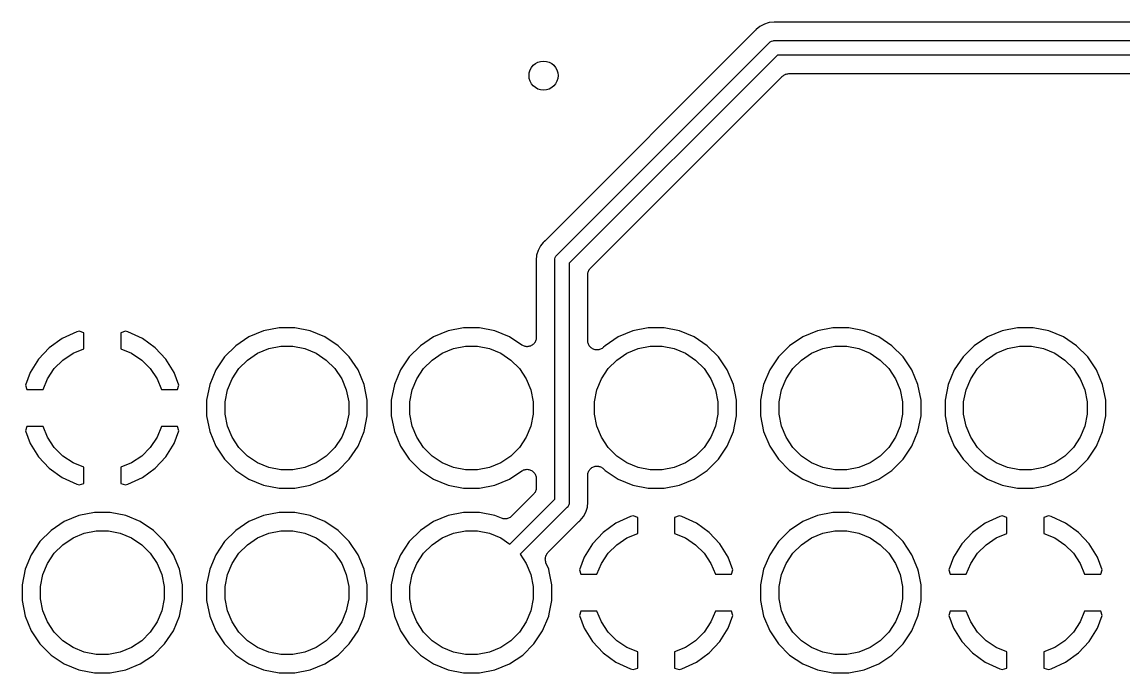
# Model space of a CAD drawing. Extents: x 49 to 143, y -149 to -38.
# Drawn here: x 70.93 to 86.09, y -69.18 to -60.22 of the extents above; entities that cross this region are included whole.
import ezdxf

# ---------------------------------------------------------------- set-up
doc = ezdxf.new("R2010")
doc.units = 0
doc.layers.add('BLACK', color=7, linetype='CONTINUOUS')

msp = doc.modelspace()

# ---------------------------------------------------------------- linework, layer by layer
at = {"layer": 'BLACK', "linetype": 'CONTINUOUS'}
for p, q in [((81.0285, -60.3275), (81.0213, -60.3362)), ((81.0824, -60.2832), (81.0285, -60.3275)), ((81.1439, -60.2504), (81.0824, -60.2832)), ((81.1951, -60.2348), (81.1439, -60.2504)), ((81.2106, -60.2301), (81.1951, -60.2348)), ((81.1951, -60.2348), (81.1951, -60.2348)), ((81.28, -60.2233), (81.2106, -60.2301)), ((81.2912, -60.2244), (81.28, -60.2233)), ((81.2965, -60.2244), (81.2912, -60.2244)), ((81.3019, -60.225), (81.2965, -60.2244)), ((81.3036, -60.225), (81.3019, -60.225)), ((93.1458, -60.225), (81.3036, -60.225)), ((81.013, -60.3454), (78.1254, -63.233)), ((81.0164, -60.3413), (81.013, -60.3454)), ((81.0202, -60.3375), (81.0164, -60.3413)), ((81.0213, -60.3362), (81.0202, -60.3375)), ((81.2323, -60.4911), (81.2415, -60.4862)), ((81.2415, -60.4862), (81.2604, -60.4804)), ((81.2604, -60.4804), (81.2622, -60.4803)), ((81.2622, -60.4803), (81.2751, -60.479)), ((81.2751, -60.479), (81.28, -60.4785)), ((81.2751, -60.479), (81.2751, -60.479)), ((81.28, -60.4785), (81.2849, -60.479)), ((81.2849, -60.479), (93.3036, -60.479)), ((78.2918, -63.4258), (81.2058, -60.5118)), ((81.2058, -60.5118), (81.2089, -60.5079)), ((81.2089, -60.5079), (81.2242, -60.4955)), ((81.2242, -60.4955), (81.2323, -60.4911)), ((81.3214, -60.679), (78.459, -63.5414)), ((93.3401, -60.679), (81.3214, -60.679)), ((81.4321, -60.9421), (81.4434, -60.9388)), ((81.4434, -60.9388), (81.4546, -60.9354)), ((81.4546, -60.9354), (81.4552, -60.9354)), ((81.4552, -60.9354), (81.4559, -60.9352)), ((81.4559, -60.9352), (81.4676, -60.9341)), ((81.4676, -60.9341), (81.4792, -60.933)), ((81.4792, -60.933), (93.3214, -60.933)), ((78.7502, -63.6094), (81.3894, -60.9702)), ((81.3894, -60.9702), (81.3897, -60.9699)), ((81.3897, -60.9699), (81.3897, -60.9699)), ((81.3897, -60.9699), (81.3898, -60.9699)), ((81.3898, -60.9699), (81.3907, -60.969)), ((81.3907, -60.969), (81.3999, -60.9616)), ((81.3999, -60.9616), (81.409, -60.9542)), ((81.409, -60.9542), (81.4095, -60.9539)), ((81.4095, -60.9539), (81.4101, -60.9535)), ((81.4101, -60.9535), (81.4205, -60.9481)), ((81.4205, -60.9481), (81.4308, -60.9426)), ((81.4308, -60.9426), (81.4315, -60.9424)), ((81.4315, -60.9424), (81.4321, -60.9421)), ((78.0304, -63.3639), (78.0101, -63.4306)), ((78.0632, -63.3024), (78.0304, -63.3639)), ((78.1003, -63.2572), (78.0632, -63.3024)), ((78.1075, -63.2485), (78.1003, -63.2572)), ((78.1003, -63.2572), (78.1003, -63.2572)), ((78.1162, -63.2413), (78.1075, -63.2485)), ((78.1199, -63.2376), (78.1162, -63.2413)), ((78.1241, -63.2342), (78.1199, -63.2376)), ((78.1254, -63.233), (78.1241, -63.2342)), ((78.0101, -63.4306), (78.0033, -63.5)), ((78.0033, -63.5), (78.0044, -63.5112)), ((78.0044, -63.5112), (78.0046, -63.513)), ((78.0046, -63.513), (78.0045, -63.5183)), ((78.0045, -63.5183), (78.005, -63.5236)), ((78.2585, -63.5), (78.2604, -63.4804)), ((78.259, -63.5049), (78.2585, -63.5)), ((78.259, -66.786), (78.259, -63.5049)), ((78.2604, -63.4804), (78.2662, -63.4615)), ((78.2662, -63.4615), (78.2755, -63.4442)), ((78.2755, -63.4442), (78.2848, -63.4328)), ((78.2848, -63.4328), (78.2879, -63.4289)), ((78.2879, -63.4289), (78.2918, -63.4258)), ((78.005, -63.5236), (78.005, -64.5617)), ((78.459, -63.5414), (78.459, -66.8225)), ((78.7158, -63.6728), (78.7193, -63.6616)), ((78.7193, -63.6616), (78.7228, -63.6504)), ((78.7228, -63.6504), (78.7231, -63.6498)), ((78.7231, -63.6498), (78.7233, -63.6492)), ((78.7233, -63.6492), (78.7289, -63.6389)), ((78.7289, -63.6389), (78.7345, -63.6286)), ((78.7345, -63.6286), (78.7349, -63.6281)), ((78.7349, -63.6281), (78.7352, -63.6275)), ((78.7352, -63.6275), (78.7427, -63.6185)), ((78.7427, -63.6185), (78.7502, -63.6094)), ((78.713, -63.6975), (78.7143, -63.6858)), ((78.713, -63.6988), (78.713, -63.6975)), ((78.713, -63.6992), (78.713, -63.6988)), ((78.713, -63.6988), (78.713, -63.6988)), ((78.713, -63.6988), (78.713, -63.6988)), ((78.713, -64.6055), (78.713, -63.6992)), ((78.7143, -63.6858), (78.7155, -63.6741)), ((78.7155, -63.6741), (78.7157, -63.6735)), ((78.7157, -63.6735), (78.7158, -63.6728)), ((74.4657, -64.428), (74.2524, -64.4704)), ((74.6831, -64.428), (74.4657, -64.428)), ((74.8964, -64.4704), (74.6831, -64.428)), ((77.0057, -64.428), (76.7924, -64.4704)), ((77.2231, -64.428), (77.0057, -64.428)), ((77.4364, -64.4704), (77.2231, -64.428)), ((79.5457, -64.428), (79.3324, -64.4704)), ((79.7631, -64.428), (79.5457, -64.428)), ((79.9764, -64.4704), (79.7631, -64.428)), ((82.0857, -64.428), (81.8724, -64.4704)), ((82.3031, -64.428), (82.0857, -64.428)), ((82.5164, -64.4704), (82.3031, -64.428)), ((84.6257, -64.428), (84.4124, -64.4704)), ((84.8431, -64.428), (84.6257, -64.428)), ((85.0564, -64.4704), (84.8431, -64.428)), ((71.4814, -64.5772), (71.3058, -64.7034)), ((71.682, -64.486), (71.4814, -64.5772)), ((71.7164, -64.4755), (71.682, -64.486)), ((71.7804, -64.496), (71.7164, -64.4755)), ((71.7804, -64.7172), (71.7804, -64.496)), ((72.3524, -64.4755), (72.2884, -64.496)), ((72.2884, -64.496), (72.2884, -64.7172)), ((72.3868, -64.486), (72.3524, -64.4755)), ((72.5874, -64.5772), (72.3868, -64.486)), ((72.7631, -64.7034), (72.5874, -64.5772)), ((74.0515, -64.5536), (73.8706, -64.6745)), ((74.2524, -64.4704), (74.0515, -64.5536)), ((75.0973, -64.5536), (74.8964, -64.4704)), ((75.2782, -64.6745), (75.0973, -64.5536)), ((76.5915, -64.5536), (76.4106, -64.6745)), ((76.7924, -64.4704), (76.5915, -64.5536)), ((77.6373, -64.5536), (77.4364, -64.4704)), ((77.8074, -64.6673), (77.6373, -64.5536)), ((78.0036, -64.5757), (78.0023, -64.5876)), ((78.005, -64.5635), (78.0036, -64.5757)), ((78.005, -64.5617), (78.005, -64.5629)), ((78.005, -64.5629), (78.005, -64.5629)), ((78.005, -64.5629), (78.005, -64.563)), ((78.005, -64.563), (78.005, -64.5635)), ((79.1315, -64.5536), (78.9506, -64.6745)), ((79.3324, -64.4704), (79.1315, -64.5536)), ((80.1773, -64.5536), (79.9764, -64.4704)), ((80.3582, -64.6745), (80.1773, -64.5536)), ((81.6715, -64.5536), (81.4906, -64.6745)), ((81.8724, -64.4704), (81.6715, -64.5536)), ((82.7173, -64.5536), (82.5164, -64.4704)), ((82.8982, -64.6745), (82.7173, -64.5536)), ((84.2115, -64.5536), (84.0306, -64.6745)), ((84.4124, -64.4704), (84.2115, -64.5536)), ((85.2573, -64.5536), (85.0564, -64.4704)), ((85.4382, -64.6745), (85.2573, -64.5536)), ((71.3058, -64.7034), (71.1581, -64.8615)), ((71.6318, -64.7787), (71.7804, -64.7172)), ((72.2884, -64.7172), (72.437, -64.7787)), ((72.9107, -64.8615), (72.7631, -64.7034)), ((73.8706, -64.6745), (73.7169, -64.8282)), ((74.1718, -64.7787), (74.3265, -64.7147)), ((74.3265, -64.7147), (74.4907, -64.682)), ((74.4907, -64.682), (74.6581, -64.682)), ((74.6581, -64.682), (74.8223, -64.7147)), ((74.8223, -64.7147), (74.977, -64.7787)), ((75.4319, -64.8282), (75.2782, -64.6745)), ((76.4106, -64.6745), (76.2569, -64.8282)), ((76.7118, -64.7787), (76.8665, -64.7147)), ((76.8665, -64.7147), (77.0307, -64.682)), ((77.0307, -64.682), (77.1981, -64.682)), ((77.1981, -64.682), (77.3623, -64.7147)), ((77.3623, -64.7147), (77.517, -64.7787)), ((77.8181, -64.673), (77.8074, -64.6673)), ((77.8288, -64.6788), (77.8181, -64.673)), ((77.8291, -64.6789), (77.8288, -64.6788)), ((77.8293, -64.679), (77.8291, -64.6789)), ((77.8408, -64.6825), (77.8293, -64.679)), ((77.8525, -64.6861), (77.8408, -64.6825)), ((77.8527, -64.6861), (77.8525, -64.6861)), ((77.853, -64.6862), (77.8527, -64.6861)), ((77.8651, -64.6874), (77.853, -64.6862)), ((77.8771, -64.6887), (77.8651, -64.6874)), ((77.8774, -64.6887), (77.8771, -64.6887)), ((77.8777, -64.6887), (77.8774, -64.6887)), ((77.8898, -64.6876), (77.8777, -64.6887)), ((77.9018, -64.6865), (77.8898, -64.6876)), ((77.9021, -64.6864), (77.9018, -64.6865)), ((77.9023, -64.6864), (77.9021, -64.6864)), ((77.914, -64.6829), (77.9023, -64.6864)), ((77.9256, -64.6795), (77.914, -64.6829)), ((77.9258, -64.6793), (77.9256, -64.6795)), ((77.9261, -64.6793), (77.9258, -64.6793)), ((77.9368, -64.6736), (77.9261, -64.6793)), ((77.9475, -64.668), (77.9368, -64.6736)), ((77.9478, -64.6678), (77.9475, -64.668)), ((77.948, -64.6677), (77.9478, -64.6678)), ((77.9573, -64.6601), (77.948, -64.6677)), ((77.9669, -64.6524), (77.9573, -64.6601)), ((77.967, -64.6522), (77.9669, -64.6524)), ((77.9673, -64.6521), (77.967, -64.6522)), ((77.975, -64.6428), (77.9673, -64.6521)), ((77.9828, -64.6335), (77.975, -64.6428)), ((77.9829, -64.6332), (77.9828, -64.6335)), ((77.9831, -64.633), (77.9829, -64.6332)), ((77.9888, -64.6225), (77.9831, -64.633)), ((77.9947, -64.6117), (77.9888, -64.6225)), ((77.9948, -64.6115), (77.9947, -64.6117)), ((77.9949, -64.6112), (77.9948, -64.6115)), ((77.9985, -64.5999), (77.9949, -64.6112)), ((78.0022, -64.5881), (77.9985, -64.5999)), ((78.0023, -64.5878), (78.0022, -64.5881)), ((78.0023, -64.5876), (78.0023, -64.5878)), ((78.7142, -64.6177), (78.713, -64.6055)), ((78.7153, -64.6297), (78.7142, -64.6177)), ((78.7154, -64.6299), (78.7153, -64.6297)), ((78.7154, -64.6302), (78.7154, -64.6299)), ((78.7189, -64.6418), (78.7154, -64.6302)), ((78.7224, -64.6535), (78.7189, -64.6418)), ((78.7225, -64.6537), (78.7224, -64.6535)), ((78.7226, -64.6539), (78.7225, -64.6537)), ((78.7283, -64.6646), (78.7226, -64.6539)), ((78.734, -64.6754), (78.7283, -64.6646)), ((78.7341, -64.6756), (78.734, -64.6754)), ((78.7342, -64.6758), (78.7341, -64.6756)), ((78.7419, -64.6852), (78.7342, -64.6758)), ((78.7496, -64.6947), (78.7419, -64.6852)), ((78.7497, -64.6948), (78.7496, -64.6947)), ((78.7499, -64.695), (78.7497, -64.6948)), ((78.7592, -64.7027), (78.7499, -64.695)), ((78.7686, -64.7105), (78.7592, -64.7027)), ((78.7688, -64.7106), (78.7686, -64.7105)), ((78.769, -64.7108), (78.7688, -64.7106)), ((78.7797, -64.7166), (78.769, -64.7108)), ((78.7904, -64.7224), (78.7797, -64.7166)), ((78.7906, -64.7225), (78.7904, -64.7224)), ((78.7908, -64.7226), (78.7906, -64.7225)), ((78.8025, -64.7262), (78.7908, -64.7226)), ((78.814, -64.7298), (78.8025, -64.7262)), ((78.8143, -64.7298), (78.814, -64.7298)), ((78.8145, -64.7299), (78.8143, -64.7298)), ((78.8266, -64.7312), (78.8145, -64.7299)), ((78.8387, -64.7325), (78.8266, -64.7312)), ((78.8512, -64.7314), (78.8391, -64.7325)), ((78.8634, -64.7303), (78.8512, -64.7314)), ((78.8636, -64.7303), (78.8634, -64.7303)), ((78.8638, -64.7303), (78.8636, -64.7303)), ((78.8753, -64.7269), (78.8638, -64.7303)), ((78.8872, -64.7234), (78.8753, -64.7269)), ((78.8874, -64.7233), (78.8872, -64.7234)), ((78.8876, -64.7233), (78.8874, -64.7233)), ((78.8984, -64.7176), (78.8876, -64.7233)), ((78.9092, -64.712), (78.8984, -64.7176)), ((78.9093, -64.7119), (78.9092, -64.712)), ((78.9095, -64.7118), (78.9093, -64.7119)), ((78.919, -64.7041), (78.9095, -64.7118)), ((78.9285, -64.6966), (78.919, -64.7041)), ((78.9288, -64.6963), (78.9285, -64.6966)), ((78.9289, -64.6962), (78.9288, -64.6963)), ((78.9298, -64.6953), (78.9289, -64.6962)), ((78.9289, -64.6962), (78.9289, -64.6962)), ((78.9506, -64.6745), (78.9298, -64.6953)), ((79.2518, -64.7787), (79.4065, -64.7147)), ((79.4065, -64.7147), (79.5707, -64.682)), ((79.5707, -64.682), (79.7381, -64.682)), ((79.7381, -64.682), (79.9023, -64.7147)), ((79.9023, -64.7147), (80.057, -64.7787)), ((80.5119, -64.8282), (80.3582, -64.6745)), ((81.4906, -64.6745), (81.3369, -64.8282)), ((81.7918, -64.7787), (81.9465, -64.7147)), ((81.9465, -64.7147), (82.1107, -64.682)), ((82.1107, -64.682), (82.2781, -64.682)), ((82.2781, -64.682), (82.4423, -64.7147)), ((82.4423, -64.7147), (82.597, -64.7787)), ((83.0519, -64.8282), (82.8982, -64.6745)), ((84.0306, -64.6745), (83.8769, -64.8282)), ((84.3318, -64.7787), (84.4865, -64.7147)), ((84.4865, -64.7147), (84.6507, -64.682)), ((84.6507, -64.682), (84.8181, -64.682)), ((84.8181, -64.682), (84.9823, -64.7147)), ((84.9823, -64.7147), (85.137, -64.7787)), ((85.5919, -64.8282), (85.4382, -64.6745)), ((71.1581, -64.8615), (71.0441, -65.0453)), ((71.3742, -64.9902), (71.4926, -64.8718)), ((71.4926, -64.8718), (71.6318, -64.7787)), ((72.437, -64.7787), (72.5762, -64.8718)), ((72.5762, -64.8718), (72.6946, -64.9902)), ((73.0247, -65.0453), (72.9107, -64.8615)), ((73.7169, -64.8282), (73.596, -65.0091)), ((73.9142, -64.9902), (74.0326, -64.8718)), ((74.0326, -64.8718), (74.1718, -64.7787)), ((74.977, -64.7787), (75.1162, -64.8718)), ((75.1162, -64.8718), (75.2346, -64.9902)), ((75.5528, -65.0091), (75.4319, -64.8282)), ((76.2569, -64.8282), (76.136, -65.0091)), ((76.4542, -64.9902), (76.5726, -64.8718)), ((76.5726, -64.8718), (76.7118, -64.7787)), ((77.517, -64.7787), (77.6562, -64.8718)), ((77.6562, -64.8718), (77.7746, -64.9902)), ((78.8389, -64.7325), (78.8387, -64.7325)), ((78.8391, -64.7325), (78.8389, -64.7325)), ((78.9942, -64.9902), (79.1126, -64.8718)), ((79.1126, -64.8718), (79.2518, -64.7787)), ((80.057, -64.7787), (80.1962, -64.8718)), ((80.1962, -64.8718), (80.3146, -64.9902)), ((80.6328, -65.0091), (80.5119, -64.8282)), ((81.3369, -64.8282), (81.216, -65.0091)), ((81.5342, -64.9902), (81.6526, -64.8718)), ((81.6526, -64.8718), (81.7918, -64.7787)), ((82.597, -64.7787), (82.7362, -64.8718)), ((82.7362, -64.8718), (82.8546, -64.9902)), ((83.1728, -65.0091), (83.0519, -64.8282)), ((83.8769, -64.8282), (83.756, -65.0091)), ((84.0742, -64.9902), (84.1926, -64.8718)), ((84.1926, -64.8718), (84.3318, -64.7787)), ((85.137, -64.7787), (85.2762, -64.8718)), ((85.2762, -64.8718), (85.3946, -64.9902)), ((85.7128, -65.0091), (85.5919, -64.8282)), ((71.2811, -65.1294), (71.3742, -64.9902)), ((72.6946, -64.9902), (72.7877, -65.1294)), ((73.596, -65.0091), (73.5128, -65.21)), ((73.8211, -65.1294), (73.9142, -64.9902)), ((75.2346, -64.9902), (75.3277, -65.1294)), ((75.636, -65.21), (75.5528, -65.0091)), ((76.136, -65.0091), (76.0528, -65.21)), ((76.3611, -65.1294), (76.4542, -64.9902)), ((77.7746, -64.9902), (77.8677, -65.1294)), ((78.9011, -65.1294), (78.9942, -64.9902)), ((80.3146, -64.9902), (80.4077, -65.1294)), ((80.716, -65.21), (80.6328, -65.0091)), ((81.216, -65.0091), (81.1328, -65.21)), ((81.4411, -65.1294), (81.5342, -64.9902)), ((82.8546, -64.9902), (82.9477, -65.1294)), ((83.256, -65.21), (83.1728, -65.0091)), ((83.756, -65.0091), (83.6728, -65.21)), ((83.9811, -65.1294), (84.0742, -64.9902)), ((85.3946, -64.9902), (85.4877, -65.1294)), ((85.796, -65.21), (85.7128, -65.0091)), ((71.0441, -65.0453), (70.9792, -65.2185)), ((71.2196, -65.278), (71.2811, -65.1294)), ((72.7877, -65.1294), (72.8492, -65.278)), ((73.0896, -65.2185), (73.0247, -65.0453)), ((73.7571, -65.2841), (73.8211, -65.1294)), ((75.3277, -65.1294), (75.3917, -65.2841)), ((76.2971, -65.2841), (76.3611, -65.1294)), ((77.8677, -65.1294), (77.9317, -65.2841)), ((78.8371, -65.2841), (78.9011, -65.1294)), ((80.4077, -65.1294), (80.4717, -65.2841)), ((81.3771, -65.2841), (81.4411, -65.1294)), ((82.9477, -65.1294), (83.0117, -65.2841)), ((83.9171, -65.2841), (83.9811, -65.1294)), ((85.4877, -65.1294), (85.5517, -65.2841)), ((70.9792, -65.2185), (70.9981, -65.278)), ((70.9981, -65.278), (71.2196, -65.278)), ((72.8492, -65.278), (73.0707, -65.278)), ((73.0707, -65.278), (73.0896, -65.2185)), ((73.5128, -65.21), (73.4704, -65.4233)), ((73.7244, -65.4483), (73.7571, -65.2841)), ((75.3917, -65.2841), (75.4244, -65.4483)), ((75.6784, -65.4233), (75.636, -65.21)), ((76.0528, -65.21), (76.0104, -65.4233)), ((76.2644, -65.4483), (76.2971, -65.2841)), ((77.9317, -65.2841), (77.9644, -65.4483)), ((78.8044, -65.4483), (78.8371, -65.2841)), ((80.4717, -65.2841), (80.5044, -65.4483)), ((80.7584, -65.4233), (80.716, -65.21)), ((81.1328, -65.21), (81.0904, -65.4233)), ((81.3444, -65.4483), (81.3771, -65.2841)), ((83.0117, -65.2841), (83.0444, -65.4483)), ((83.2984, -65.4233), (83.256, -65.21)), ((83.6728, -65.21), (83.6304, -65.4233)), ((83.8844, -65.4483), (83.9171, -65.2841)), ((85.5517, -65.2841), (85.5844, -65.4483)), ((85.8384, -65.4233), (85.796, -65.21)), ((73.4704, -65.4233), (73.4704, -65.6407)), ((73.7244, -65.6157), (73.7244, -65.4483)), ((75.4244, -65.4483), (75.4244, -65.6157)), ((75.6784, -65.6407), (75.6784, -65.4233)), ((76.0104, -65.4233), (76.0104, -65.6407)), ((76.2644, -65.6157), (76.2644, -65.4483)), ((77.9644, -65.4483), (77.9644, -65.6157)), ((78.8044, -65.6157), (78.8044, -65.4483)), ((80.5044, -65.4483), (80.5044, -65.6157)), ((80.7584, -65.6407), (80.7584, -65.4233)), ((81.0904, -65.4233), (81.0904, -65.6407)), ((81.3444, -65.6157), (81.3444, -65.4483)), ((83.0444, -65.4483), (83.0444, -65.6157)), ((83.2984, -65.6407), (83.2984, -65.4233)), ((83.6304, -65.4233), (83.6304, -65.6407)), ((83.8844, -65.6157), (83.8844, -65.4483)), ((85.5844, -65.4483), (85.5844, -65.6157)), ((85.8384, -65.6407), (85.8384, -65.4233)), ((73.4704, -65.6407), (73.5128, -65.854)), ((73.7571, -65.7799), (73.7244, -65.6157)), ((75.4244, -65.6157), (75.3917, -65.7799)), ((75.636, -65.854), (75.6784, -65.6407)), ((76.0104, -65.6407), (76.0528, -65.854)), ((76.2971, -65.7799), (76.2644, -65.6157)), ((77.9644, -65.6157), (77.9317, -65.7799)), ((78.8371, -65.7799), (78.8044, -65.6157)), ((80.5044, -65.6157), (80.4717, -65.7799)), ((80.716, -65.854), (80.7584, -65.6407)), ((81.0904, -65.6407), (81.1328, -65.854)), ((81.3771, -65.7799), (81.3444, -65.6157)), ((83.0444, -65.6157), (83.0117, -65.7799)), ((83.256, -65.854), (83.2984, -65.6407)), ((83.6304, -65.6407), (83.6728, -65.854)), ((83.9171, -65.7799), (83.8844, -65.6157)), ((85.5844, -65.6157), (85.5517, -65.7799)), ((85.796, -65.854), (85.8384, -65.6407)), ((70.9981, -65.786), (70.9792, -65.8455)), ((71.2196, -65.786), (70.9981, -65.786)), ((71.2811, -65.9346), (71.2196, -65.786)), ((72.8492, -65.786), (72.7877, -65.9346)), ((73.0707, -65.786), (72.8492, -65.786)), ((73.0896, -65.8455), (73.0707, -65.786)), ((73.8211, -65.9346), (73.7571, -65.7799)), ((75.3917, -65.7799), (75.3277, -65.9346)), ((76.3611, -65.9346), (76.2971, -65.7799)), ((77.9317, -65.7799), (77.8677, -65.9346)), ((78.9011, -65.9346), (78.8371, -65.7799)), ((80.4717, -65.7799), (80.4077, -65.9346)), ((81.4411, -65.9346), (81.3771, -65.7799)), ((83.0117, -65.7799), (82.9477, -65.9346)), ((83.9811, -65.9346), (83.9171, -65.7799)), ((85.5517, -65.7799), (85.4877, -65.9346)), ((70.9792, -65.8455), (71.0441, -66.0187)), ((71.3742, -66.0738), (71.2811, -65.9346)), ((72.7877, -65.9346), (72.6946, -66.0738)), ((73.0247, -66.0187), (73.0896, -65.8455)), ((73.5128, -65.854), (73.596, -66.0549)), ((73.9142, -66.0738), (73.8211, -65.9346)), ((75.3277, -65.9346), (75.2346, -66.0738)), ((75.5528, -66.0549), (75.636, -65.854)), ((76.0528, -65.854), (76.136, -66.0549)), ((76.4542, -66.0738), (76.3611, -65.9346)), ((77.8677, -65.9346), (77.7746, -66.0738)), ((78.9942, -66.0738), (78.9011, -65.9346)), ((80.4077, -65.9346), (80.3146, -66.0738)), ((80.6328, -66.0549), (80.716, -65.854)), ((81.1328, -65.854), (81.216, -66.0549)), ((81.5342, -66.0738), (81.4411, -65.9346)), ((82.9477, -65.9346), (82.8546, -66.0738)), ((83.1728, -66.0549), (83.256, -65.854)), ((83.6728, -65.854), (83.756, -66.0549)), ((84.0742, -66.0738), (83.9811, -65.9346)), ((85.4877, -65.9346), (85.3946, -66.0738)), ((85.7128, -66.0549), (85.796, -65.854)), ((71.0441, -66.0187), (71.1581, -66.2025)), ((71.4926, -66.1922), (71.3742, -66.0738)), ((72.6946, -66.0738), (72.5762, -66.1922)), ((72.9107, -66.2025), (73.0247, -66.0187)), ((73.596, -66.0549), (73.7169, -66.2358)), ((74.0326, -66.1922), (73.9142, -66.0738)), ((75.2346, -66.0738), (75.1162, -66.1922)), ((75.4319, -66.2358), (75.5528, -66.0549)), ((76.136, -66.0549), (76.2569, -66.2358)), ((76.5726, -66.1922), (76.4542, -66.0738)), ((77.7746, -66.0738), (77.6562, -66.1922)), ((79.1126, -66.1922), (78.9942, -66.0738)), ((80.3146, -66.0738), (80.1962, -66.1922)), ((80.5119, -66.2358), (80.6328, -66.0549)), ((81.216, -66.0549), (81.3369, -66.2358)), ((81.6526, -66.1922), (81.5342, -66.0738)), ((82.8546, -66.0738), (82.7362, -66.1922)), ((83.0519, -66.2358), (83.1728, -66.0549)), ((83.756, -66.0549), (83.8769, -66.2358)), ((84.1926, -66.1922), (84.0742, -66.0738)), ((85.3946, -66.0738), (85.2762, -66.1922)), ((85.5919, -66.2358), (85.7128, -66.0549)), ((71.1581, -66.2025), (71.3058, -66.3606)), ((71.6318, -66.2853), (71.4926, -66.1922)), ((72.5762, -66.1922), (72.437, -66.2853)), ((72.7631, -66.3606), (72.9107, -66.2025)), ((73.7169, -66.2358), (73.8706, -66.3895)), ((74.1718, -66.2853), (74.0326, -66.1922)), ((75.1162, -66.1922), (74.977, -66.2853)), ((75.2782, -66.3895), (75.4319, -66.2358)), ((76.2569, -66.2358), (76.4106, -66.3895)), ((76.7118, -66.2853), (76.5726, -66.1922)), ((77.6562, -66.1922), (77.517, -66.2853)), ((79.2518, -66.2853), (79.1126, -66.1922)), ((80.1962, -66.1922), (80.057, -66.2853)), ((80.3582, -66.3895), (80.5119, -66.2358)), ((81.3369, -66.2358), (81.4906, -66.3895)), ((81.7918, -66.2853), (81.6526, -66.1922)), ((82.7362, -66.1922), (82.597, -66.2853)), ((82.8982, -66.3895), (83.0519, -66.2358)), ((83.8769, -66.2358), (84.0306, -66.3895)), ((84.3318, -66.2853), (84.1926, -66.1922)), ((85.2762, -66.1922), (85.137, -66.2853)), ((85.4382, -66.3895), (85.5919, -66.2358)), ((71.3058, -66.3606), (71.4814, -66.4868)), ((71.7804, -66.3468), (71.6318, -66.2853)), ((71.7804, -66.568), (71.7804, -66.3468)), ((72.437, -66.2853), (72.2884, -66.3468)), ((72.2884, -66.3468), (72.2884, -66.568)), ((72.5874, -66.4868), (72.7631, -66.3606)), ((73.8706, -66.3895), (74.0515, -66.5104)), ((74.3265, -66.3493), (74.1718, -66.2853)), ((74.4907, -66.382), (74.3265, -66.3493)), ((74.6581, -66.382), (74.4907, -66.382)), ((74.8223, -66.3493), (74.6581, -66.382)), ((74.977, -66.2853), (74.8223, -66.3493)), ((75.0973, -66.5104), (75.2782, -66.3895)), ((76.4106, -66.3895), (76.5915, -66.5104)), ((76.8665, -66.3493), (76.7118, -66.2853)), ((77.0307, -66.382), (76.8665, -66.3493)), ((77.1981, -66.382), (77.0307, -66.382)), ((77.3623, -66.3493), (77.1981, -66.382)), ((77.517, -66.2853), (77.3623, -66.3493)), ((77.6373, -66.5104), (77.8074, -66.3967)), ((77.8074, -66.3967), (77.8084, -66.396)), ((77.8084, -66.396), (77.8085, -66.396)), ((77.8085, -66.396), (77.8089, -66.3957)), ((77.8085, -66.396), (77.8085, -66.396)), ((77.8089, -66.3957), (77.8198, -66.3901)), ((77.8198, -66.3901), (77.8304, -66.3845)), ((77.8304, -66.3845), (77.8307, -66.3845)), ((77.8307, -66.3845), (77.8309, -66.3843)), ((77.8309, -66.3843), (77.8427, -66.3809)), ((77.8427, -66.3809), (77.8542, -66.3775)), ((77.8542, -66.3775), (77.8545, -66.3775)), ((77.8545, -66.3775), (77.8547, -66.3774)), ((77.8547, -66.3774), (77.8669, -66.3764)), ((77.8669, -66.3764), (77.8789, -66.3753)), ((77.8789, -66.3753), (77.8792, -66.3753)), ((77.8792, -66.3753), (77.8794, -66.3753)), ((77.8794, -66.3753), (77.8915, -66.3766)), ((77.8915, -66.3766), (77.9035, -66.3779)), ((77.9035, -66.3779), (77.9038, -66.378)), ((77.9038, -66.378), (77.9041, -66.378)), ((77.9041, -66.378), (77.9156, -66.3816)), ((77.9156, -66.3816), (77.9272, -66.3852)), ((77.9272, -66.3852), (77.9275, -66.3853)), ((77.9275, -66.3853), (77.9277, -66.3854)), ((77.9277, -66.3854), (77.9384, -66.3912)), ((77.9384, -66.3912), (77.949, -66.397)), ((77.949, -66.397), (77.9492, -66.3972)), ((77.9492, -66.3972), (77.9495, -66.3973)), ((77.9495, -66.3973), (77.9587, -66.405)), ((78.7233, -66.4085), (78.7291, -66.3978)), ((78.7291, -66.3978), (78.735, -66.3871)), ((78.735, -66.3871), (78.7351, -66.3869)), ((78.7351, -66.3869), (78.7352, -66.3867)), ((78.7352, -66.3867), (78.743, -66.3774)), ((78.743, -66.3774), (78.7508, -66.3681)), ((78.7508, -66.3681), (78.751, -66.3679)), ((78.751, -66.3679), (78.7511, -66.3678)), ((78.7511, -66.3678), (78.7606, -66.3602)), ((78.7606, -66.3602), (78.7701, -66.3525)), ((78.7701, -66.3525), (78.7703, -66.3524)), ((78.7703, -66.3524), (78.7705, -66.3522)), ((78.7705, -66.3522), (78.7812, -66.3466)), ((78.7812, -66.3466), (78.792, -66.3409)), ((78.792, -66.3409), (78.7922, -66.3408)), ((78.7922, -66.3408), (78.7924, -66.3407)), ((78.7924, -66.3407), (78.8041, -66.3373)), ((78.8041, -66.3373), (78.8158, -66.3338)), ((78.8158, -66.3338), (78.816, -66.3338)), ((78.816, -66.3338), (78.8162, -66.3337)), ((78.8162, -66.3337), (78.8284, -66.3326)), ((78.8284, -66.3326), (78.8404, -66.3315)), ((78.8404, -66.3315), (78.8407, -66.3315)), ((78.8407, -66.3315), (78.8409, -66.3315)), ((78.8409, -66.3315), (78.853, -66.3328)), ((78.853, -66.3328), (78.8651, -66.334)), ((78.8651, -66.334), (78.8653, -66.3341)), ((78.8653, -66.3341), (78.8655, -66.3341)), ((78.8655, -66.3341), (78.8773, -66.3377)), ((78.8773, -66.3377), (78.8888, -66.3413)), ((78.8888, -66.3413), (78.889, -66.3414)), ((78.889, -66.3414), (78.8892, -66.3414)), ((78.8892, -66.3414), (78.9001, -66.3473)), ((78.9001, -66.3473), (78.9106, -66.353)), ((78.9106, -66.353), (78.9108, -66.3531)), ((78.9108, -66.3531), (78.911, -66.3532)), ((78.911, -66.3532), (78.9204, -66.3609)), ((78.9204, -66.3609), (78.9298, -66.3687)), ((78.9298, -66.3687), (78.9506, -66.3895)), ((78.9506, -66.3895), (79.1315, -66.5104)), ((79.4065, -66.3493), (79.2518, -66.2853)), ((79.5707, -66.382), (79.4065, -66.3493)), ((79.7381, -66.382), (79.5707, -66.382)), ((79.9023, -66.3493), (79.7381, -66.382)), ((80.057, -66.2853), (79.9023, -66.3493)), ((80.1773, -66.5104), (80.3582, -66.3895)), ((81.4906, -66.3895), (81.6715, -66.5104)), ((81.9465, -66.3493), (81.7918, -66.2853)), ((82.1107, -66.382), (81.9465, -66.3493)), ((82.2781, -66.382), (82.1107, -66.382)), ((82.4423, -66.3493), (82.2781, -66.382)), ((82.597, -66.2853), (82.4423, -66.3493)), ((82.7173, -66.5104), (82.8982, -66.3895)), ((84.0306, -66.3895), (84.2115, -66.5104)), ((84.4865, -66.3493), (84.3318, -66.2853)), ((84.6507, -66.382), (84.4865, -66.3493)), ((84.8181, -66.382), (84.6507, -66.382)), ((84.9823, -66.3493), (84.8181, -66.382)), ((85.137, -66.2853), (84.9823, -66.3493)), ((85.2573, -66.5104), (85.4382, -66.3895)), ((71.4814, -66.4868), (71.682, -66.578)), ((72.3868, -66.578), (72.5874, -66.4868)), ((74.0515, -66.5104), (74.2524, -66.5936)), ((74.8964, -66.5936), (75.0973, -66.5104)), ((76.5915, -66.5104), (76.7924, -66.5936)), ((77.4364, -66.5936), (77.6373, -66.5104)), ((77.9587, -66.405), (77.9681, -66.4128)), ((77.9681, -66.4128), (77.9683, -66.413)), ((77.9683, -66.413), (77.9685, -66.4132)), ((77.9685, -66.4132), (77.9761, -66.4226)), ((77.9761, -66.4226), (77.9838, -66.432)), ((77.9838, -66.432), (77.9839, -66.4323)), ((77.9839, -66.4323), (77.9841, -66.4325)), ((77.9841, -66.4325), (77.9897, -66.4432)), ((77.9897, -66.4432), (77.9954, -66.4539)), ((77.9954, -66.4539), (77.9955, -66.4542)), ((77.9955, -66.4542), (77.9956, -66.4544)), ((77.9956, -66.4544), (77.9991, -66.4661)), ((77.9991, -66.4661), (78.0026, -66.4776)), ((78.0026, -66.4776), (78.0026, -66.4779)), ((78.0026, -66.4779), (78.0027, -66.4782)), ((78.0027, -66.4782), (78.0038, -66.4903)), ((78.0038, -66.4903), (78.005, -66.5023)), ((78.005, -66.5023), (78.005, -66.6282)), ((78.713, -66.4567), (78.7144, -66.4445)), ((78.713, -66.4571), (78.713, -66.4567)), ((78.713, -66.4572), (78.713, -66.4571)), ((78.713, -66.4585), (78.713, -66.4572)), ((78.713, -66.4572), (78.713, -66.4572)), ((78.713, -66.8038), (78.713, -66.4585)), ((78.7144, -66.4445), (78.7157, -66.4325)), ((78.7157, -66.4323), (78.7158, -66.4321)), ((78.7157, -66.4325), (78.7157, -66.4323)), ((78.7158, -66.4321), (78.7195, -66.4204)), ((78.7195, -66.4204), (78.7231, -66.4089)), ((78.7231, -66.4089), (78.7232, -66.4087)), ((78.7232, -66.4087), (78.7233, -66.4085)), ((79.1315, -66.5104), (79.3324, -66.5936)), ((79.9764, -66.5936), (80.1773, -66.5104)), ((81.6715, -66.5104), (81.8724, -66.5936)), ((82.5164, -66.5936), (82.7173, -66.5104)), ((84.2115, -66.5104), (84.4124, -66.5936)), ((85.0564, -66.5936), (85.2573, -66.5104)), ((71.682, -66.578), (71.7164, -66.5885)), ((71.7164, -66.5885), (71.7804, -66.568)), ((72.2884, -66.568), (72.3524, -66.5885)), ((72.3524, -66.5885), (72.3868, -66.578)), ((74.2524, -66.5936), (74.4657, -66.636)), ((74.4657, -66.636), (74.6831, -66.636)), ((74.6831, -66.636), (74.8964, -66.5936)), ((76.7924, -66.5936), (77.0057, -66.636)), ((77.0057, -66.636), (77.2231, -66.636)), ((77.2231, -66.636), (77.4364, -66.5936)), ((77.9828, -66.6999), (77.9752, -66.7089)), ((77.9831, -66.6993), (77.9828, -66.6999)), ((77.9835, -66.6988), (77.9831, -66.6993)), ((77.9891, -66.6885), (77.9835, -66.6988)), ((77.9947, -66.6782), (77.9891, -66.6885)), ((77.9949, -66.6776), (77.9947, -66.6782)), ((77.9952, -66.677), (77.9949, -66.6776)), ((77.9987, -66.6658), (77.9952, -66.677)), ((78.0022, -66.6546), (77.9987, -66.6658)), ((78.0023, -66.6539), (78.0022, -66.6546)), ((78.0025, -66.6533), (78.0023, -66.6539)), ((78.0037, -66.6417), (78.0025, -66.6533)), ((78.005, -66.6299), (78.0037, -66.6417)), ((78.005, -66.6282), (78.005, -66.6286)), ((78.005, -66.6286), (78.005, -66.6286)), ((78.005, -66.6286), (78.005, -66.6286)), ((78.005, -66.6286), (78.005, -66.6299)), ((79.3324, -66.5936), (79.5457, -66.636)), ((79.5457, -66.636), (79.7631, -66.636)), ((79.7631, -66.636), (79.9764, -66.5936)), ((81.8724, -66.5936), (82.0857, -66.636)), ((82.0857, -66.636), (82.3031, -66.636)), ((82.3031, -66.636), (82.5164, -66.5936)), ((84.4124, -66.5936), (84.6257, -66.636)), ((84.6257, -66.636), (84.8431, -66.636)), ((84.8431, -66.636), (85.0564, -66.5936)), ((77.6424, -67.4025), (78.259, -66.786)), ((77.9678, -66.718), (77.6654, -67.0204)), ((77.9752, -66.7089), (77.9678, -66.718)), ((78.457, -66.8489), (78.4518, -66.8659)), ((78.4576, -66.847), (78.457, -66.8489)), ((78.458, -66.8429), (78.4576, -66.847)), ((78.459, -66.8323), (78.458, -66.8429)), ((78.459, -66.8225), (78.4595, -66.8274)), ((78.4595, -66.8274), (78.459, -66.8323)), ((78.459, -66.8323), (78.459, -66.8323)), ((78.7079, -66.8968), (78.7147, -66.8274)), ((78.7135, -66.8091), (78.713, -66.8038)), ((78.7134, -66.8145), (78.7135, -66.8091)), ((78.7136, -66.8162), (78.7134, -66.8145)), ((78.7147, -66.8274), (78.7136, -66.8162)), ((71.9257, -66.968), (71.7124, -67.0104)), ((72.1431, -66.968), (71.9257, -66.968)), ((72.3564, -67.0104), (72.1431, -66.968)), ((74.4657, -66.968), (74.2524, -67.0104)), ((74.6831, -66.968), (74.4657, -66.968)), ((74.8964, -67.0104), (74.6831, -66.968)), ((77.0057, -66.968), (76.7924, -67.0104)), ((77.2231, -66.968), (77.0057, -66.968)), ((77.4364, -67.0104), (77.2231, -66.968)), ((78.4262, -66.9016), (77.7839, -67.544)), ((78.4301, -66.8985), (78.4262, -66.9016)), ((78.4425, -66.8832), (78.4301, -66.8985)), ((78.4518, -66.8659), (78.4425, -66.8832)), ((78.6548, -67.025), (78.6876, -66.9635)), ((78.6876, -66.9635), (78.7079, -66.8968)), ((82.0857, -66.968), (81.8724, -67.0104)), ((82.3031, -66.968), (82.0857, -66.968)), ((82.5164, -67.0104), (82.3031, -66.968)), ((71.5115, -67.0936), (71.3306, -67.2145)), ((71.7124, -67.0104), (71.5115, -67.0936)), ((72.5573, -67.0936), (72.3564, -67.0104)), ((72.7382, -67.2145), (72.5573, -67.0936)), ((74.0515, -67.0936), (73.8706, -67.2145)), ((74.2524, -67.0104), (74.0515, -67.0936)), ((75.0973, -67.0936), (74.8964, -67.0104)), ((75.2782, -67.2145), (75.0973, -67.0936)), ((76.5915, -67.0936), (76.4106, -67.2145)), ((76.7924, -67.0104), (76.5915, -67.0936)), ((77.527, -67.0479), (77.4364, -67.0104)), ((77.5383, -67.0514), (77.527, -67.0479)), ((77.5496, -67.0549), (77.5383, -67.0514)), ((77.5501, -67.055), (77.5496, -67.0549)), ((77.5507, -67.0551), (77.5501, -67.055)), ((77.5625, -67.0563), (77.5507, -67.0551)), ((77.5742, -67.0576), (77.5625, -67.0563)), ((77.5748, -67.0575), (77.5742, -67.0576)), ((77.5753, -67.0576), (77.5748, -67.0575)), ((77.5871, -67.0565), (77.5753, -67.0576)), ((77.5989, -67.0554), (77.5871, -67.0565)), ((77.5995, -67.0553), (77.5989, -67.0554)), ((77.6, -67.0552), (77.5995, -67.0553)), ((77.6113, -67.0518), (77.6, -67.0552)), ((77.6227, -67.0485), (77.6113, -67.0518)), ((77.6232, -67.0483), (77.6227, -67.0485)), ((77.6238, -67.0481), (77.6232, -67.0483)), ((77.6342, -67.0426), (77.6238, -67.0481)), ((77.6447, -67.0371), (77.6342, -67.0426)), ((77.6452, -67.0368), (77.6447, -67.0371)), ((77.6457, -67.0365), (77.6452, -67.0368)), ((77.6548, -67.029), (77.6457, -67.0365)), ((77.6641, -67.0216), (77.6548, -67.029)), ((77.6649, -67.0209), (77.6641, -67.0216)), ((77.6654, -67.0204), (77.6649, -67.0208)), ((77.6649, -67.0208), (77.6649, -67.0209)), ((77.6649, -67.0209), (77.6649, -67.0209)), ((78.166, -67.521), (78.5926, -67.0944)), ((78.5926, -67.0944), (78.5939, -67.0932)), ((78.5939, -67.0932), (78.5981, -67.0898)), ((78.5981, -67.0898), (78.6018, -67.0861)), ((78.6018, -67.0861), (78.6105, -67.0789)), ((78.6105, -67.0789), (78.6548, -67.025)), ((79.1014, -67.1172), (78.9257, -67.2434)), ((79.302, -67.026), (79.1014, -67.1172)), ((79.3364, -67.0155), (79.302, -67.026)), ((79.4004, -67.036), (79.3364, -67.0155)), ((79.4004, -67.2572), (79.4004, -67.036)), ((79.9724, -67.0155), (79.9084, -67.036)), ((79.9084, -67.036), (79.9084, -67.2572)), ((80.0068, -67.026), (79.9724, -67.0155)), ((80.2074, -67.1172), (80.0068, -67.026)), ((80.3831, -67.2434), (80.2074, -67.1172)), ((81.6715, -67.0936), (81.4906, -67.2145)), ((81.8724, -67.0104), (81.6715, -67.0936)), ((82.7173, -67.0936), (82.5164, -67.0104)), ((82.8982, -67.2145), (82.7173, -67.0936)), ((84.1814, -67.1172), (84.0057, -67.2434)), ((84.382, -67.026), (84.1814, -67.1172)), ((84.4164, -67.0155), (84.382, -67.026)), ((84.4804, -67.036), (84.4164, -67.0155)), ((84.4804, -67.2572), (84.4804, -67.036)), ((85.0524, -67.0155), (84.9884, -67.036)), ((84.9884, -67.036), (84.9884, -67.2572)), ((85.0868, -67.026), (85.0524, -67.0155)), ((85.2874, -67.1172), (85.0868, -67.026)), ((85.4631, -67.2434), (85.2874, -67.1172)), ((71.3306, -67.2145), (71.1769, -67.3682)), ((71.6318, -67.3187), (71.7865, -67.2547)), ((71.7865, -67.2547), (71.9507, -67.222)), ((71.9507, -67.222), (72.1181, -67.222)), ((72.1181, -67.222), (72.2823, -67.2547)), ((72.2823, -67.2547), (72.437, -67.3187)), ((72.8919, -67.3682), (72.7382, -67.2145)), ((73.8706, -67.2145), (73.7169, -67.3682)), ((74.1718, -67.3187), (74.3265, -67.2547)), ((74.3265, -67.2547), (74.4907, -67.222)), ((74.4907, -67.222), (74.6581, -67.222)), ((74.6581, -67.222), (74.8223, -67.2547)), ((74.8223, -67.2547), (74.977, -67.3187)), ((75.4319, -67.3682), (75.2782, -67.2145)), ((76.4106, -67.2145), (76.2569, -67.3682)), ((76.7118, -67.3187), (76.8665, -67.2547)), ((76.8665, -67.2547), (77.0307, -67.222)), ((77.0307, -67.222), (77.1981, -67.222)), ((77.1981, -67.222), (77.3623, -67.2547)), ((77.3623, -67.2547), (77.517, -67.3187)), ((78.9257, -67.2434), (78.7781, -67.4015)), ((79.2518, -67.3187), (79.4004, -67.2572)), ((79.9084, -67.2572), (80.057, -67.3187)), ((80.5307, -67.4015), (80.3831, -67.2434)), ((81.4906, -67.2145), (81.3369, -67.3682)), ((81.7918, -67.3187), (81.9465, -67.2547)), ((81.9465, -67.2547), (82.1107, -67.222)), ((82.1107, -67.222), (82.2781, -67.222)), ((82.2781, -67.222), (82.4423, -67.2547)), ((82.4423, -67.2547), (82.597, -67.3187)), ((83.0519, -67.3682), (82.8982, -67.2145)), ((84.0057, -67.2434), (83.8581, -67.4015)), ((84.3318, -67.3187), (84.4804, -67.2572)), ((84.9884, -67.2572), (85.137, -67.3187)), ((85.6107, -67.4015), (85.4631, -67.2434)), ((71.1769, -67.3682), (71.056, -67.5491)), ((71.3742, -67.5302), (71.4926, -67.4118)), ((71.4926, -67.4118), (71.6318, -67.3187)), ((72.437, -67.3187), (72.5762, -67.4118)), ((72.5762, -67.4118), (72.6946, -67.5302)), ((73.0128, -67.5491), (72.8919, -67.3682)), ((73.7169, -67.3682), (73.596, -67.5491)), ((73.9142, -67.5302), (74.0326, -67.4118)), ((74.0326, -67.4118), (74.1718, -67.3187)), ((74.977, -67.3187), (75.1162, -67.4118)), ((75.1162, -67.4118), (75.2346, -67.5302)), ((75.5528, -67.5491), (75.4319, -67.3682)), ((76.2569, -67.3682), (76.136, -67.5491)), ((76.4542, -67.5302), (76.5726, -67.4118)), ((76.5726, -67.4118), (76.7118, -67.3187)), ((77.517, -67.3187), (77.6424, -67.4025)), ((78.7781, -67.4015), (78.6641, -67.5853)), ((78.9942, -67.5302), (79.1126, -67.4118)), ((79.1126, -67.4118), (79.2518, -67.3187)), ((80.057, -67.3187), (80.1962, -67.4118)), ((80.1962, -67.4118), (80.3146, -67.5302)), ((80.6447, -67.5853), (80.5307, -67.4015)), ((81.3369, -67.3682), (81.216, -67.5491)), ((81.5342, -67.5302), (81.6526, -67.4118)), ((81.6526, -67.4118), (81.7918, -67.3187)), ((82.597, -67.3187), (82.7362, -67.4118)), ((82.7362, -67.4118), (82.8546, -67.5302)), ((83.1728, -67.5491), (83.0519, -67.3682)), ((83.8581, -67.4015), (83.7441, -67.5853)), ((84.0742, -67.5302), (84.1926, -67.4118)), ((84.1926, -67.4118), (84.3318, -67.3187)), ((85.137, -67.3187), (85.2762, -67.4118)), ((85.2762, -67.4118), (85.3946, -67.5302)), ((85.7247, -67.5853), (85.6107, -67.4015)), ((71.056, -67.5491), (70.9728, -67.75)), ((71.2811, -67.6694), (71.3742, -67.5302)), ((72.6946, -67.5302), (72.7877, -67.6694)), ((73.096, -67.75), (73.0128, -67.5491)), ((73.596, -67.5491), (73.5128, -67.75)), ((73.8211, -67.6694), (73.9142, -67.5302)), ((75.2346, -67.5302), (75.3277, -67.6694)), ((75.636, -67.75), (75.5528, -67.5491)), ((76.136, -67.5491), (76.0528, -67.75)), ((76.3611, -67.6694), (76.4542, -67.5302)), ((77.7839, -67.544), (77.8677, -67.6694)), ((78.1288, -67.6093), (78.1301, -67.5976)), ((78.1289, -67.6098), (78.1288, -67.6093)), ((78.1288, -67.6104), (78.1289, -67.6098)), ((78.1299, -67.6221), (78.1288, -67.6104)), ((78.1301, -67.5976), (78.1313, -67.5857)), ((78.1313, -67.5857), (78.1315, -67.5852)), ((78.1315, -67.5846), (78.1351, -67.5734)), ((78.1315, -67.5852), (78.1315, -67.5846)), ((78.1351, -67.5734), (78.1386, -67.562)), ((78.1386, -67.562), (78.1388, -67.5615)), ((78.1388, -67.5615), (78.139, -67.561)), ((78.139, -67.561), (78.1447, -67.5505)), ((78.1447, -67.5505), (78.1503, -67.5402)), ((78.1503, -67.5402), (78.1506, -67.5398)), ((78.1506, -67.5398), (78.1509, -67.5393)), ((78.1509, -67.5393), (78.1585, -67.5302)), ((78.1585, -67.5302), (78.166, -67.521)), ((78.6641, -67.5853), (78.5992, -67.7585)), ((78.9011, -67.6694), (78.9942, -67.5302)), ((80.3146, -67.5302), (80.4077, -67.6694)), ((80.7096, -67.7585), (80.6447, -67.5853)), ((81.216, -67.5491), (81.1328, -67.75)), ((81.4411, -67.6694), (81.5342, -67.5302)), ((82.8546, -67.5302), (82.9477, -67.6694)), ((83.256, -67.75), (83.1728, -67.5491)), ((83.7441, -67.5853), (83.6792, -67.7585)), ((83.9811, -67.6694), (84.0742, -67.5302)), ((85.3946, -67.5302), (85.4877, -67.6694)), ((85.7896, -67.7585), (85.7247, -67.5853)), ((70.9728, -67.75), (70.9304, -67.9633)), ((71.2171, -67.8241), (71.2811, -67.6694)), ((72.7877, -67.6694), (72.8517, -67.8241)), ((73.1384, -67.9633), (73.096, -67.75)), ((73.5128, -67.75), (73.4704, -67.9633)), ((73.7571, -67.8241), (73.8211, -67.6694)), ((75.3277, -67.6694), (75.3917, -67.8241)), ((75.6784, -67.9633), (75.636, -67.75)), ((76.0528, -67.75), (76.0104, -67.9633)), ((76.2971, -67.8241), (76.3611, -67.6694)), ((77.8677, -67.6694), (77.9317, -67.8241)), ((78.1309, -67.634), (78.1299, -67.6221)), ((78.1311, -67.6345), (78.1309, -67.634)), ((78.1311, -67.6351), (78.1311, -67.6345)), ((78.1345, -67.6463), (78.1311, -67.6351)), ((78.1378, -67.6578), (78.1345, -67.6463)), ((78.1382, -67.6588), (78.1378, -67.6578)), ((78.1385, -67.6594), (78.1382, -67.6588)), ((78.1382, -67.6588), (78.1382, -67.6588)), ((78.1382, -67.6588), (78.1382, -67.6588)), ((78.176, -67.75), (78.1385, -67.6594)), ((78.1819, -67.7798), (78.176, -67.75)), ((78.5992, -67.7585), (78.6181, -67.818)), ((78.8396, -67.818), (78.9011, -67.6694)), ((80.4077, -67.6694), (80.4692, -67.818)), ((80.6907, -67.818), (80.7096, -67.7585)), ((81.1328, -67.75), (81.0904, -67.9633)), ((81.3771, -67.8241), (81.4411, -67.6694)), ((82.9477, -67.6694), (83.0117, -67.8241)), ((83.2619, -67.7798), (83.256, -67.75)), ((83.6792, -67.7585), (83.6981, -67.818)), ((83.9196, -67.818), (83.9811, -67.6694)), ((85.4877, -67.6694), (85.5492, -67.818)), ((85.7707, -67.818), (85.7896, -67.7585)), ((71.1844, -67.9883), (71.2171, -67.8241)), ((72.8517, -67.8241), (72.8844, -67.9883)), ((73.7244, -67.9883), (73.7571, -67.8241)), ((75.3917, -67.8241), (75.4244, -67.9883)), ((76.2644, -67.9883), (76.2971, -67.8241)), ((77.9317, -67.8241), (77.9644, -67.9883)), ((78.2184, -67.9633), (78.1819, -67.7798)), ((78.6181, -67.818), (78.8396, -67.818)), ((80.4692, -67.818), (80.6907, -67.818)), ((81.3444, -67.9883), (81.3771, -67.8241)), ((83.0117, -67.8241), (83.0444, -67.9883)), ((83.2984, -67.9633), (83.2619, -67.7798)), ((83.6981, -67.818), (83.9196, -67.818)), ((85.5492, -67.818), (85.7707, -67.818)), ((70.9304, -67.9633), (70.9304, -68.1807)), ((71.1844, -68.1557), (71.1844, -67.9883)), ((72.8844, -67.9883), (72.8844, -68.1557)), ((73.1384, -68.1807), (73.1384, -67.9633)), ((73.4704, -67.9633), (73.4704, -68.1807)), ((73.7244, -68.1557), (73.7244, -67.9883)), ((75.4244, -67.9883), (75.4244, -68.1557)), ((75.6784, -68.1807), (75.6784, -67.9633)), ((76.0104, -67.9633), (76.0104, -68.1807)), ((76.2644, -68.1557), (76.2644, -67.9883)), ((77.9644, -67.9883), (77.9644, -68.1557)), ((78.2184, -68.1807), (78.2184, -67.9633)), ((81.0904, -67.9633), (81.0904, -68.1807)), ((81.3444, -68.1557), (81.3444, -67.9883)), ((83.0444, -67.9883), (83.0444, -68.1557)), ((83.2984, -68.1807), (83.2984, -67.9633)), ((70.9304, -68.1807), (70.9728, -68.394)), ((71.2171, -68.3199), (71.1844, -68.1557)), ((72.8844, -68.1557), (72.8517, -68.3199)), ((73.096, -68.394), (73.1384, -68.1807)), ((73.4704, -68.1807), (73.5128, -68.394)), ((73.7571, -68.3199), (73.7244, -68.1557)), ((75.4244, -68.1557), (75.3917, -68.3199)), ((75.636, -68.394), (75.6784, -68.1807)), ((76.0104, -68.1807), (76.0528, -68.394)), ((76.2971, -68.3199), (76.2644, -68.1557)), ((77.9644, -68.1557), (77.9317, -68.3199)), ((78.1819, -68.3642), (78.2184, -68.1807)), ((81.0904, -68.1807), (81.1328, -68.394)), ((81.3771, -68.3199), (81.3444, -68.1557)), ((83.0444, -68.1557), (83.0117, -68.3199)), ((83.2619, -68.3642), (83.2984, -68.1807)), ((71.2811, -68.4746), (71.2171, -68.3199)), ((72.8517, -68.3199), (72.7877, -68.4746)), ((73.8211, -68.4746), (73.7571, -68.3199)), ((75.3917, -68.3199), (75.3277, -68.4746)), ((76.3611, -68.4746), (76.2971, -68.3199)), ((77.9317, -68.3199), (77.8677, -68.4746)), ((78.176, -68.394), (78.1819, -68.3642)), ((78.1819, -68.3642), (78.1819, -68.3642)), ((78.6181, -68.326), (78.5992, -68.3855)), ((78.8396, -68.326), (78.6181, -68.326)), ((78.9011, -68.4746), (78.8396, -68.326)), ((80.4692, -68.326), (80.4077, -68.4746)), ((80.6907, -68.326), (80.4692, -68.326)), ((80.7096, -68.3855), (80.6907, -68.326)), ((81.4411, -68.4746), (81.3771, -68.3199)), ((83.0117, -68.3199), (82.9477, -68.4746)), ((83.256, -68.394), (83.2619, -68.3642)), ((83.2619, -68.3642), (83.2619, -68.3642)), ((83.6981, -68.326), (83.6792, -68.3855)), ((83.9196, -68.326), (83.6981, -68.326)), ((83.9811, -68.4746), (83.9196, -68.326)), ((85.5492, -68.326), (85.4877, -68.4746)), ((85.7707, -68.326), (85.5492, -68.326)), ((85.7896, -68.3855), (85.7707, -68.326)), ((70.9728, -68.394), (71.056, -68.5949)), ((71.3742, -68.6138), (71.2811, -68.4746)), ((72.7877, -68.4746), (72.6946, -68.6138)), ((73.0128, -68.5949), (73.096, -68.394)), ((73.5128, -68.394), (73.596, -68.5949)), ((73.9142, -68.6138), (73.8211, -68.4746)), ((75.3277, -68.4746), (75.2346, -68.6138)), ((75.5528, -68.5949), (75.636, -68.394)), ((76.0528, -68.394), (76.136, -68.5949)), ((76.4542, -68.6138), (76.3611, -68.4746)), ((77.8677, -68.4746), (77.7746, -68.6138)), ((78.0928, -68.5949), (78.176, -68.394)), ((78.5992, -68.3855), (78.6641, -68.5587)), ((78.9942, -68.6138), (78.9011, -68.4746)), ((80.4077, -68.4746), (80.3146, -68.6138)), ((80.6447, -68.5587), (80.7096, -68.3855)), ((81.1328, -68.394), (81.216, -68.5949)), ((81.5342, -68.6138), (81.4411, -68.4746)), ((82.9477, -68.4746), (82.8546, -68.6138)), ((83.1728, -68.5949), (83.256, -68.394)), ((83.6792, -68.3855), (83.7441, -68.5587)), ((84.0742, -68.6138), (83.9811, -68.4746)), ((85.4877, -68.4746), (85.3946, -68.6138)), ((85.7247, -68.5587), (85.7896, -68.3855)), ((71.056, -68.5949), (71.1769, -68.7758)), ((71.4926, -68.7322), (71.3742, -68.6138)), ((72.6946, -68.6138), (72.5762, -68.7322)), ((72.8919, -68.7758), (73.0128, -68.5949)), ((73.596, -68.5949), (73.7169, -68.7758)), ((74.0326, -68.7322), (73.9142, -68.6138)), ((75.2346, -68.6138), (75.1162, -68.7322)), ((75.4319, -68.7758), (75.5528, -68.5949)), ((76.136, -68.5949), (76.2569, -68.7758)), ((76.5726, -68.7322), (76.4542, -68.6138)), ((77.7746, -68.6138), (77.6562, -68.7322)), ((77.9719, -68.7758), (78.0928, -68.5949)), ((78.6641, -68.5587), (78.7781, -68.7425)), ((79.1126, -68.7322), (78.9942, -68.6138)), ((80.3146, -68.6138), (80.1962, -68.7322)), ((80.5307, -68.7425), (80.6447, -68.5587)), ((81.216, -68.5949), (81.3369, -68.7758)), ((81.6526, -68.7322), (81.5342, -68.6138)), ((82.8546, -68.6138), (82.7362, -68.7322)), ((83.0519, -68.7758), (83.1728, -68.5949)), ((83.7441, -68.5587), (83.8581, -68.7425)), ((84.1926, -68.7322), (84.0742, -68.6138)), ((85.3946, -68.6138), (85.2762, -68.7322)), ((85.6107, -68.7425), (85.7247, -68.5587)), ((71.1769, -68.7758), (71.3306, -68.9295)), ((71.6318, -68.8253), (71.4926, -68.7322)), ((72.5762, -68.7322), (72.437, -68.8253)), ((72.7382, -68.9295), (72.8919, -68.7758)), ((73.7169, -68.7758), (73.8706, -68.9295)), ((74.1718, -68.8253), (74.0326, -68.7322)), ((75.1162, -68.7322), (74.977, -68.8253)), ((75.2782, -68.9295), (75.4319, -68.7758)), ((76.2569, -68.7758), (76.4106, -68.9295)), ((76.7118, -68.8253), (76.5726, -68.7322)), ((77.6562, -68.7322), (77.517, -68.8253)), ((77.8182, -68.9295), (77.9719, -68.7758)), ((78.7781, -68.7425), (78.9257, -68.9006)), ((79.2518, -68.8253), (79.1126, -68.7322)), ((80.1962, -68.7322), (80.057, -68.8253)), ((80.3831, -68.9006), (80.5307, -68.7425)), ((81.3369, -68.7758), (81.4906, -68.9295)), ((81.7918, -68.8253), (81.6526, -68.7322)), ((82.7362, -68.7322), (82.597, -68.8253)), ((82.8982, -68.9295), (83.0519, -68.7758)), ((83.8581, -68.7425), (84.0057, -68.9006)), ((84.3318, -68.8253), (84.1926, -68.7322)), ((85.2762, -68.7322), (85.137, -68.8253)), ((85.4631, -68.9006), (85.6107, -68.7425)), ((71.3306, -68.9295), (71.5115, -69.0504)), ((71.7865, -68.8893), (71.6318, -68.8253)), ((71.9507, -68.922), (71.7865, -68.8893)), ((72.1181, -68.922), (71.9507, -68.922)), ((72.2823, -68.8893), (72.1181, -68.922)), ((72.437, -68.8253), (72.2823, -68.8893)), ((72.5573, -69.0504), (72.7382, -68.9295)), ((73.8706, -68.9295), (74.0515, -69.0504)), ((74.3265, -68.8893), (74.1718, -68.8253)), ((74.4907, -68.922), (74.3265, -68.8893)), ((74.6581, -68.922), (74.4907, -68.922)), ((74.8223, -68.8893), (74.6581, -68.922)), ((74.977, -68.8253), (74.8223, -68.8893)), ((75.0973, -69.0504), (75.2782, -68.9295)), ((76.4106, -68.9295), (76.5915, -69.0504)), ((76.8665, -68.8893), (76.7118, -68.8253)), ((77.0307, -68.922), (76.8665, -68.8893)), ((77.1981, -68.922), (77.0307, -68.922)), ((77.3623, -68.8893), (77.1981, -68.922)), ((77.517, -68.8253), (77.3623, -68.8893)), ((77.6373, -69.0504), (77.8182, -68.9295)), ((78.9257, -68.9006), (79.1014, -69.0268)), ((79.4004, -68.8868), (79.2518, -68.8253)), ((79.4004, -69.108), (79.4004, -68.8868)), ((80.057, -68.8253), (79.9084, -68.8868)), ((79.9084, -68.8868), (79.9084, -69.108)), ((80.2074, -69.0268), (80.3831, -68.9006)), ((81.4906, -68.9295), (81.6715, -69.0504)), ((81.9465, -68.8893), (81.7918, -68.8253)), ((82.1107, -68.922), (81.9465, -68.8893)), ((82.2781, -68.922), (82.1107, -68.922)), ((82.4423, -68.8893), (82.2781, -68.922)), ((82.597, -68.8253), (82.4423, -68.8893)), ((82.7173, -69.0504), (82.8982, -68.9295)), ((84.0057, -68.9006), (84.1814, -69.0268)), ((84.4804, -68.8868), (84.3318, -68.8253)), ((84.4804, -69.108), (84.4804, -68.8868)), ((85.137, -68.8253), (84.9884, -68.8868)), ((84.9884, -68.8868), (84.9884, -69.108)), ((85.2874, -69.0268), (85.4631, -68.9006)), ((71.5115, -69.0504), (71.7124, -69.1336)), ((72.3564, -69.1336), (72.5573, -69.0504)), ((74.0515, -69.0504), (74.2524, -69.1336)), ((74.8964, -69.1336), (75.0973, -69.0504)), ((76.5915, -69.0504), (76.7924, -69.1336)), ((77.4364, -69.1336), (77.6373, -69.0504)), ((79.1014, -69.0268), (79.302, -69.118)), ((79.302, -69.118), (79.3364, -69.1285)), ((79.3364, -69.1285), (79.4004, -69.108)), ((79.9084, -69.108), (79.9724, -69.1285)), ((79.9724, -69.1285), (80.0068, -69.118)), ((80.0068, -69.118), (80.2074, -69.0268)), ((81.6715, -69.0504), (81.8724, -69.1336)), ((82.5164, -69.1336), (82.7173, -69.0504)), ((84.1814, -69.0268), (84.382, -69.118)), ((84.382, -69.118), (84.4164, -69.1285)), ((84.4164, -69.1285), (84.4804, -69.108)), ((84.9884, -69.108), (85.0524, -69.1285)), ((85.0524, -69.1285), (85.0868, -69.118)), ((85.0868, -69.118), (85.2874, -69.0268)), ((71.7124, -69.1336), (71.9257, -69.176)), ((71.9257, -69.176), (72.1431, -69.176)), ((72.1431, -69.176), (72.3564, -69.1336)), ((74.2524, -69.1336), (74.4657, -69.176)), ((74.4657, -69.176), (74.6831, -69.176)), ((74.6831, -69.176), (74.8964, -69.1336)), ((76.7924, -69.1336), (77.0057, -69.176)), ((77.0057, -69.176), (77.2231, -69.176)), ((77.2231, -69.176), (77.4364, -69.1336)), ((81.8724, -69.1336), (82.0857, -69.176)), ((82.0857, -69.176), (82.3031, -69.176)), ((82.3031, -69.176), (82.5164, -69.1336))]:
    msp.add_line(p, q, dxfattribs=at)
at = {"layer": 'BLACK'}
msp.add_circle((78.105, -60.96), 0.2, dxfattribs=at)

doc.saveas('drawing.dxf')
